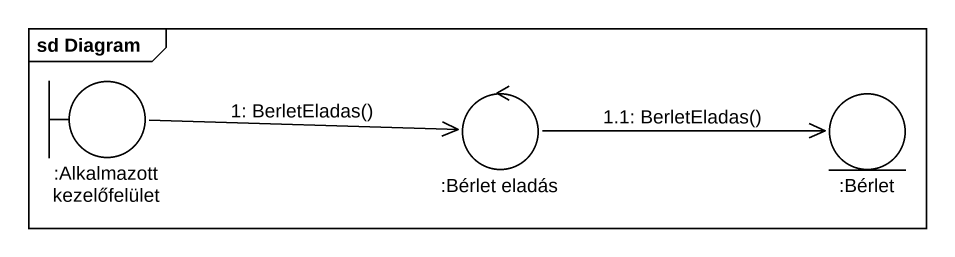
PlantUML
@startuml
mainframe sd Diagram
boundary ":Alkalmazott kezelőfelület" as Alkalmazott_kezelőfelület
control ":Bérlet eladás" as Bérlet_eladás
entity ":Bérlet" as Bérlet
Alkalmazott_kezelőfelület -right-> Bérlet_eladás : 1: BerletEladas()
Bérlet_eladás -right-> Bérlet : 1.1: BerletEladas()
@enduml
